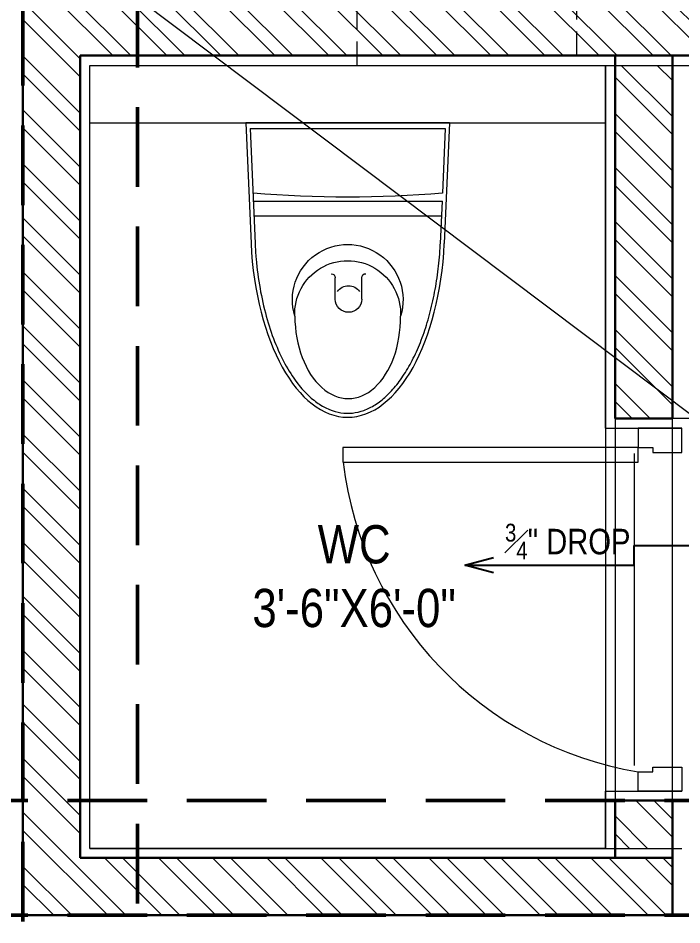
# Model space of a CAD drawing. Header units: inches. Extents: x -190799 to -189704, y -49100 to -46985.
# Drawn here: x -190244.5 to -190192.4, y -47199.1 to -47127.9 of the extents above; entities that cross this region are included whole.
import ezdxf

# ---------------------------------------------------------------- set-up
doc = ezdxf.new("R2010")
doc.units = ezdxf.units.IN
doc.header["$LTSCALE"] = 25
doc.header["$MEASUREMENT"] = 0
doc.linetypes.add('DASHED2', pattern=[0.375, 0.25, -0.125])
doc.layers.get('0').update_dxf_attribs({"lineweight": 0})
for name, color, linetype, lineweight in [('cross', 1, 'Continuous', 13), ('CWS', 180, 'Continuous', 18), ('ELE', 7, 'Continuous', 15), ('elevation', 6, 'Continuous', 9), ('hidden', 7, 'DASHED2', 5), ('LVL. TEXT', 22, 'Continuous', 5), ('PLASTER LINE', 1, 'Continuous', 5), ('PP-BEAM', 104, 'DASHED2', 50), ('PP-TOILET 1', 3, 'Continuous', 13), ('PP-TOILET 2', 3, 'Continuous', 13), ('PP-TOILET 7', 3, 'Continuous', 13), ('PP-WALL', 7, 'Continuous', 30), ('SANITARY', 212, 'Continuous', 5), ('sechatch', 8, 'Continuous', 0), ('TEXT', 7, 'Continuous', 13), ('WIN', 22, 'Continuous', 0)]:
    doc.layers.add(name, color=color, linetype=linetype, lineweight=lineweight)
doc.styles.add('RAJ', font='Arial Narrow.ttf')
doc.styles.add('WORKING', font='Arial Narrow.ttf', dxfattribs={"height": 4})
doc.dimstyles.new('WORKING DIM', dxfattribs={"dimtxt": 4, "dimasz": 2.25, "dimexe": 1, "dimexo": 1, "dimgap": 0.5, "dimtad": 1, "dimzin": 3, "dimdsep": 46, "dimlunit": 4, "dimtxsty": 'RAJ', "dimblk1": 'ARCHTICK', "dimblk2": 'ARCHTICK', "dimsah": 1, "dimcen": 0.09375, "dimdle": 1, "dimclrd": 256, "dimclre": 256, "dimclrt": 256, "dimadec": 0, "dimazin": 0, "dimtfac": 0.75, "dimtofl": 0, "dimtmove": 1, "dimatfit": 3, "dimldrblk": 'OPEN30', "dimfxl": 1, "dimtolj": 1, "dimtzin": 0, "dimarcsym": 0})
pattern_1 = [(315, (141.9624, -5979.543), (2.121320344, 2.121320344), []), (315, (141.9624, -5980.957), (2.121320344, 2.121320344), [])]
pattern_2 = [(315, (141.9624, -2979.543), (2.121320344, 2.121320344), []), (315, (141.9624, -2980.957), (2.121320344, 2.121320344), [])]

# ---------------------------------------------------------------- blocks, each defined once
blk = doc.blocks.new('_ArchTick')
at = {"color": 0, "linetype": 'ByBlock', "const_width": 0.15}
blk.add_lwpolyline([(-0.5, -0.5), (0.5, 0.5)], dxfattribs=at)
blk = doc.blocks.new('_Open30')
at = {"color": 0, "linetype": 'ByBlock', "lineweight": -2}
for p, q in [((-1, 0.268), (0, 0)), ((0, 0), (-1, -0.268)), ((0, 0), (-1, 0))]:
    blk.add_line(p, q, dxfattribs=at)
blk = doc.blocks.new('A$C5CF75EDE')
for p, q in [((0, 7.997), (0, -7.997)), ((-9.473, 7.275), (-6.154, 7.446)), ((-7.308, -7.368), (-7.308, 7.369)), ((-6.154, -7.445), (-6.154, 7.446)), ((-13.839, 1.11), (-12.163, 1.11)), ((-13.839, -0.977), (-12.163, -0.977))]:
    blk.add_line(p, q)
for points in [[(0, 7.997), (-9.488, 7.588)], [(-0.452, -7.664), (-0.452, 7.664), (-5.526, 7.445)], [(0, -7.997), (-9.488, -7.588)], [(-0.452, -7.664), (-9.475, -7.275)]]:
    blk.add_lwpolyline(points)
blk.add_lwpolyline([(-15.183, -4.152, 1.04786), (-15.183, 4.152, -0.349995)], format="xyb")
for centre, radius, start, end in [((82.434, 0), 88.274, 175.16179, 184.82937), ((-13.903, 0), 4.345, 252.85635, 107.14365), ((-13.839, 0.067), 1.043, 90, 270), ((-13.839, 0.067), 1.043, 303.94172, 56.05828), ((-12.163, 1.424), 0.313, 270, 0), ((-12.163, -1.29), 0.313, 0, 90)]:
    blk.add_arc(centre, radius, start, end)
at = {"extrusion": (0, 0, -1)}
for centre, major_axis, ratio, start_param, end_param in [((-8.092, 0), (-15.027, 0), 0.507145, -1.478917, 1.477723), ((-15.183, 0), (-6.474, 0.083), 0.641335, 4.704215, 7.845808)]:
    blk.add_ellipse(centre, major_axis=major_axis, ratio=ratio, start_param=start_param, end_param=end_param, dxfattribs=at)
blk.add_open_spline([(-9.456, -7.276), (-9.87, -7.256), (-10.283, -7.228), (-11.477, -7.121), (-12.249, -7.018), (-13.752, -6.751), (-14.481, -6.587), (-15.877, -6.203), (-16.543, -5.983), (-17.795, -5.491), (-18.381, -5.221), (-19.456, -4.638), (-19.946, -4.325), (-20.729, -3.733), (-21.042, -3.46), (-21.594, -2.898), (-21.833, -2.61), (-22.232, -2.025), (-22.393, -1.728), (-22.637, -1.132), (-22.721, -0.832), (-22.811, -0.231), (-22.818, 0.07), (-22.755, 0.671), (-22.685, 0.971), (-22.469, 1.569), (-22.322, 1.867), (-21.95, 2.455), (-21.725, 2.745), (-21.2, 3.311), (-20.9, 3.588), (-20.229, 4.121), (-19.857, 4.378), (-19.05, 4.868), (-18.614, 5.1), (-17.685, 5.535), (-17.191, 5.737), (-16.156, 6.11), (-15.613, 6.279), (-14.489, 6.581), (-13.907, 6.714), (-12.714, 6.941), (-12.103, 7.035), (-10.861, 7.183), (-10.23, 7.236), (-9.555, 7.271), (-9.514, 7.273), (-9.473, 7.275)], degree=3, knots=[1.662675, 1.662675, 1.662675, 1.662675, 1.74662, 1.74662, 1.907399, 1.907399, 2.068177, 2.068177, 2.228955, 2.228955, 2.389733, 2.389733, 2.550512, 2.550512, 2.679298, 2.679298, 2.808084, 2.808084, 2.93687, 2.93687, 3.065656, 3.065656, 3.194442, 3.194442, 3.323228, 3.323228, 3.452014, 3.452014, 3.5808, 3.5808, 3.709586, 3.709586, 3.838372, 3.838372, 3.967158, 3.967158, 4.095944, 4.095944, 4.22473, 4.22473, 4.353516, 4.353516, 4.482302, 4.482302, 4.611088, 4.611088, 4.619316, 4.619316, 4.619316, 4.619316])
blk = doc.blocks.new('door')
at = {"layer": 'WIN'}
for points in [[(-188890.449, -47194.617), (-188890.449, -47164.117), (-188891.949, -47164.117), (-188891.949, -47194.617)], [(-188925.949, -47194.617), (-188923.949, -47194.617), (-188923.949, -47196.117), (-188923.449, -47196.117), (-188923.449, -47199.117), (-188923.949, -47199.117), (-188923.949, -47199.117), (-188925.949, -47199.117)], [(-188888.449, -47194.617), (-188890.449, -47194.617), (-188890.449, -47196.117), (-188890.949, -47196.117), (-188890.949, -47199.117), (-188890.449, -47199.117), (-188890.449, -47199.117), (-188888.449, -47199.117)]]:
    blk.add_lwpolyline(points, close=True, dxfattribs=at)
blk.add_arc((-188887.65, -47200.701), 36.806, 96.70841, 170.48632, dxfattribs=at)

msp = doc.modelspace()

# ---------------------------------------------------------------- hatches: boundary and pattern name
at = {"layer": 'sechatch', "ltscale": 30}
h = msp.add_hatch(dxfattribs=at)
h.set_pattern_fill('ANSI32,_O', color=256, scale=8, angle=270)
h.set_pattern_definition(pattern_2)
h.paths.add_polyline_path([(-190158.6104, -47126.3675), (-190244.1104, -47126.3675), (-190244.1104, -47130.8675), (-190158.6104, -47130.8675)])
h = msp.add_hatch(dxfattribs=at)
h.set_pattern_fill('ANSI32,_O', color=256, scale=8, angle=270)
h.set_pattern_definition(pattern_2)
h.paths.add_polyline_path([(-190239.6104, -47130.8675), (-190244.1104, -47130.8675), (-190244.1104, -47159.3675), (-190239.6104, -47159.3675)])
h = msp.add_hatch(dxfattribs=at)
h.set_pattern_fill('ANSI32,_O', color=6, scale=8, angle=270)
h.set_pattern_definition(pattern_1)
h.paths.add_polyline_path([(-190193.1104, -47131.6494), (-190197.6104, -47131.6494), (-190197.6104, -47159.3675), (-190193.1104, -47159.3675)])
h = msp.add_hatch(dxfattribs=at)
h.set_pattern_fill('ANSI32,_O', color=256, scale=8, angle=270)
h.set_pattern_definition(pattern_2)
h.paths.add_polyline_path([(-190239.6104, -47159.3675), (-190244.1104, -47159.3675), (-190244.1104, -47189.3675), (-190239.6104, -47189.3675)])
h = msp.add_hatch(dxfattribs=at)
h.set_pattern_fill('ANSI32,_O', color=256, scale=8, angle=270)
h.set_pattern_definition(pattern_2)
h.paths.add_polyline_path([(-190235.1104, -47193.8675), (-190239.6104, -47193.8675), (-190239.6104, -47189.3675), (-190244.1104, -47189.3675), (-190244.1104, -47198.3675), (-190235.1104, -47198.3675)])
h = msp.add_hatch(dxfattribs=at)
h.set_pattern_fill('ANSI32,_O', color=6, scale=8, angle=270)
h.set_pattern_definition(pattern_1)
h.paths.add_polyline_path([(-190197.6104, -47193.1175), (-190193.1104, -47193.1175), (-190193.1104, -47189.3675), (-190197.6104, -47189.3675)])
h = msp.add_hatch(dxfattribs=at)
h.set_pattern_fill('ANSI32,_O', color=256, scale=8, angle=270)
h.set_pattern_definition(pattern_2)
h.paths.add_polyline_path([(-190193.1104, -47193.8675), (-190235.1104, -47193.8675), (-190235.1104, -47198.3675), (-190193.1104, -47198.3675)])

# ---------------------------------------------------------------- linework, layer by layer
at = {"layer": 'cross'}
msp.add_lwpolyline([(-190112.1093, -47135.3675), (-190173.8315, -47172.4833), (-190235.1104, -47126.3675)], dxfattribs=at)
at = {"layer": 'ELE', "ltscale": 10}
msp.add_line((-190196.1104, -47162.1175), (-190196.1104, -47186.6175), dxfattribs=at)
at = {"layer": 'elevation'}
msp.add_line((-190238.8604, -47136.1494), (-190198.3604, -47136.1494), dxfattribs=at)
at = {"layer": 'hidden', "ltscale": 0.3}
for p, q in [((-190217.8604, -47131.6494), (-190217.8604, -47125.6494)), ((-190200.6104, -47130.8675), (-190200.6104, -47126.3675))]:
    msp.add_line(p, q, dxfattribs=at)
at = {"layer": 'PLASTER LINE', "ltscale": 30}
for p, q in [((-190238.8604, -47131.6494), (-190108.3604, -47131.6494)), ((-190238.8604, -47193.1175), (-190238.8604, -47131.6494)), ((-190198.3604, -47160.1175), (-190198.3604, -47131.6494)), ((-190198.3604, -47160.1175), (-190192.3604, -47160.1175)), ((-190198.3604, -47193.1175), (-190198.3604, -47188.6175)), ((-190198.3604, -47188.6175), (-190192.3604, -47188.6175)), ((-190238.8604, -47193.1175), (-190192.3604, -47193.1175))]:
    msp.add_line(p, q, dxfattribs=at)
at = {"layer": 'PP-BEAM'}
for p, q in [((-190235.1104, -47097.4279), (-190235.1104, -47243.3675)), ((-190244.1104, -47098.8614), (-190244.1104, -47243.3675)), ((-190103.1104, -47189.3675), (-190326.6104, -47189.3675)), ((-190103.1104, -47198.3675), (-190326.6104, -47198.3675))]:
    msp.add_line(p, q, dxfattribs=at)
at = {"layer": 'PP-TOILET 1', "ltscale": 30}
msp.add_lwpolyline([(-190239.6104, -47130.8675), (-190197.6104, -47130.8675), (-190197.6104, -47193.8675), (-190239.6104, -47193.8675)], close=True, dxfattribs=at)
msp.add_lwpolyline([(-190239.6104, -47130.8675), (-190197.6104, -47130.8675), (-190197.6104, -47193.8675), (-190239.6104, -47193.8675)], close=True, dxfattribs=at)
at = {"layer": 'PP-TOILET 2', "ltscale": 30}
for points in [[(-190193.1104, -47130.8675), (-190154.1104, -47130.8675), (-190154.1104, -47159.3675), (-190193.1104, -47159.3675)], [(-190193.1104, -47130.8675), (-190154.1104, -47130.8675), (-190154.1104, -47198.3675), (-190193.1104, -47198.3675)]]:
    msp.add_lwpolyline(points, close=True, dxfattribs=at)
at = {"layer": 'PP-TOILET 7', "color": 3, "ltscale": 30}
msp.add_lwpolyline([(-190238.8604, -47131.6494), (-190198.3604, -47131.6494), (-190198.3604, -47193.1175), (-190238.8604, -47193.1175), (-190238.8604, -47131.6494)], dxfattribs=at)
at = {"layer": 'PP-WALL', "ltscale": 10}
for p, q in [((-190244.1104, -47198.3675), (-190244.1104, -47098.8614)), ((-190239.6104, -47130.8675), (-190107.6104, -47130.8675)), ((-190239.6104, -47193.8675), (-190239.6104, -47130.8675)), ((-190197.6104, -47159.3675), (-190197.6104, -47130.8675)), ((-190193.1104, -47159.3675), (-190193.1104, -47130.8675)), ((-190193.1104, -47159.3675), (-190197.6104, -47159.3675)), ((-190197.6104, -47193.8675), (-190197.6104, -47189.3675)), ((-190193.1104, -47189.3675), (-190197.6104, -47189.3675)), ((-190193.1104, -47198.3675), (-190193.1104, -47189.3675)), ((-190193.1104, -47193.8675), (-190239.6104, -47193.8675)), ((-190193.1104, -47198.3675), (-190244.1104, -47198.3675))]:
    msp.add_line(p, q, dxfattribs=at)

# ---------------------------------------------------------------- block references
at = {"layer": 'CWS', "ltscale": 30, "xscale": 0.7600000000471172, "yscale": 0.7600000000471172, "zscale": 0.7600000000471172, "rotation": 90}
msp.add_blockref('door', (-226063.7084, 96395.0906), dxfattribs=at)
at = {"layer": 'SANITARY', "ltscale": 30, "xscale": -1, "rotation": 270.0036572994986}
msp.add_blockref('A$C5CF75EDE', (-190218.6104, -47136.1494), dxfattribs=at)

# ---------------------------------------------------------------- texts
at = {"layer": 'LVL. TEXT', "ltscale": 30, "insert": (-190201.3309, -47169.0282), "char_height": 2, "width": 90.68888, "attachment_point": 5, "style": 'WORKING'}
msp.add_mtext('\\A1;{\\H0.7x;\\S3#4;}"{\\H1.0003x; DROP}', dxfattribs=at)
at = {"layer": 'TEXT', "ltscale": 30, "insert": (-190218.1023, -47171.7619), "char_height": 3, "width": 67.682604, "attachment_point": 5, "style": 'RAJ'}
msp.add_mtext('WC\\P3\'-6"X6\'-0"', dxfattribs=at)

# ---------------------------------------------------------------- leaders
at = {"layer": 'LVL. TEXT', "ltscale": 30}
msp.add_leader([(-190209.4029, -47170.8769), (-190196.1104, -47170.8769), (-190196.1104, -47169.3473), (-190188.9179, -47169.3473)], dimstyle='WORKING DIM', override={"dimtad": 0}, dxfattribs=at)

doc.saveas('drawing.dxf')
